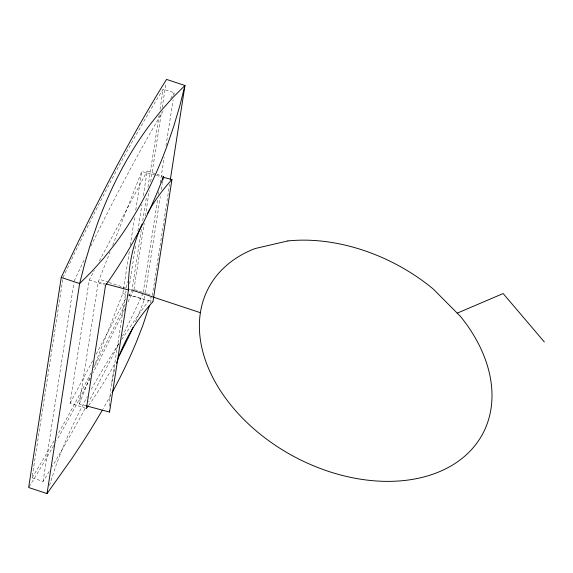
<?xml version="1.0" encoding="UTF-8"?>
<svg xmlns="http://www.w3.org/2000/svg" width="573" height="573" viewBox="0 0 573 573"><rect width="100%" height="100%" fill="white"/><g stroke="black" fill="none" stroke-linecap="round" stroke-linejoin="round"><path stroke-width="0.43" stroke-dasharray="2.87 2.15" d="M49.171 471.507L43.061 481.435L32.024 477.782L63.145 277.275L69.942 262.921A897.526 151.616 -71.7 0 1 157.066 99.057L163.183 89.13L174.221 92.783L173.805 95.433M43.061 481.435L73.903 282.697M85.585 408.305L70.114 403.184L89.245 279.961L94.28 270.485M86.237 405.827L79.339 403.979L98.291 281.873L110.052 251.998M93.714 367.465L122.787 293.598L123.331 290.088M123.467 289.207L129.469 250.559M130.286 245.287L134.784 216.293M135.744 210.148L141.739 171.492L155.541 175.188M111.807 382.463L125.988 291.105M126.533 287.589L127.485 281.436M129.67 283.699L135.686 244.972M137.871 230.883L141.968 204.482M143.336 195.68L147.161 171.033L156.114 173.991M141.381 229.572L132.062 289.637L128.28 297.616M142.756 220.741L146.595 196.009M147.963 187.178L159.208 114.75M160.032 109.45L163.183 89.13M133.953 289.458L144.224 223.269M145.32 216.207L149.295 190.616M150.663 181.784L161.486 112.064M162.173 107.652L166.005 82.942M143.236 292.409L157.768 198.781M158.449 194.362L158.864 191.711M160.232 182.88L164.207 157.26M165.991 145.778L173.118 99.852M135.5 321.782A905.39 627.399 8.8 0 0 142.505 304.65L144.317 299.643L144.862 296.126M145.413 292.602L160.304 196.661M161.393 189.62L162.216 184.341M162.352 183.46L162.761 180.817M152.346 295.539L169.608 184.341M150.19 302.873L151.63 297.989M49.457 485.438L56.555 463.865L62.55 448.444A644.353 237.286 -39.1 0 1 87.418 396.366M112.666 245.359L141.739 171.492M79.339 403.979L90.119 376.59M74.182 280.928L80.979 266.567A897.526 151.616 -71.7 0 1 85.133 257.922M143.1 293.29L136.295 307.651A897.526 151.616 -71.7 0 1 122.55 335.964M99.315 261.016L147.161 171.033M70.114 403.184L93.198 359.772M96.135 354.25L125.938 298.204M170.725 98.456L174.221 92.783M32.024 477.782L38.133 467.862A897.526 151.616 -71.7 0 0 54.829 439.52M118.776 343.915L115.402 349.043A644.353 237.286 -39.1 0 0 90.326 391.044M121.662 339.517L139.275 313.617L151.824 296.262M88.722 405.34L89.653 404.051A905.39 627.399 8.8 0 0 115.223 362.931M156.408 175.417L161.579 176.806M98.291 281.873L105.188 283.721M122.787 293.598L152.977 301.677M156.93 174.264L163.441 176.42M134.791 289.737L146.495 293.605M147.333 293.885L150.67 294.988M101.278 279.911L108.053 282.152M108.899 282.432L130.923 289.716M89.245 279.961L104.709 285.075M128.846 294.529L144.317 299.643M109.515 406.257A308.747 213.951 8.8 0 1 115.374 367.2M133.573 290.275A905.39 152.941 -71.7 0 1 127.45 303.224M124.785 308.826A905.39 152.941 -71.7 0 1 93.098 372.794M90.262 378.302A905.39 152.941 -71.7 0 1 56.727 440.279M53.733 445.529A905.39 152.941 -71.7 0 1 29.101 486.778M125.258 303.998A897.526 151.616 -71.7 0 1 93.857 367.415M91.043 372.873A897.526 151.616 -71.7 0 1 57.372 435.065M119.041 343.062A897.526 151.616 -71.7 0 1 88.772 401.78M85.048 408.699A897.526 151.616 -71.7 0 1 52.215 466.465M90.806 246.232A897.526 151.616 -71.7 0 1 163.319 110.668M110.84 394.998A639.575 235.524 -39.1 0 1 103.197 408.635"/><path stroke-width="0.86" d="M170.288 179.929L184.95 85.499L166.557 79.411A905.39 152.941 -71.7 0 0 61.254 277.461L28.65 487.501L47.043 493.589L72.492 457.648L84.066 440.057A639.575 235.524 -39.1 0 0 102.345 410.11M86.237 405.827L109.529 412.059L128.481 289.952A308.747 213.951 8.8 0 1 142.161 224.029M162.897 179.936L163.441 176.42L161.636 181.419A905.39 627.399 8.8 0 1 108.784 280.82L105.525 285.347L86.401 408.57L88.263 405.985M163.305 177.265L171.929 179.571L152.977 301.677A308.747 213.951 8.8 0 0 116.584 363.239M149.474 305.316L142.892 325.249L136.918 340.656A639.575 235.524 -39.1 0 1 112.079 392.727M47.523 491.956L47.043 493.589L79.647 283.542L84.919 262.885L90.849 242.938L97.431 223.706A644.353 391.796 69.2 0 1 150.284 124.298L161.249 110.532L172.81 97.589L184.95 85.499L179.7 106.184L173.791 126.16L167.223 145.413A639.575 388.888 69.2 0 1 114.371 244.821L103.391 258.566L91.809 271.48L79.647 283.542L61.254 277.461M457.225 313.152L503.151 293.541L544.35 341.974M106.055 283.95L128.481 289.952M131.776 289.995L200.392 312.693M147.476 213.464A308.747 213.951 8.8 0 1 171.929 179.571M109.529 412.059A308.747 213.951 8.8 0 1 109.5 410.397M133.008 327.448A905.39 627.399 8.8 0 1 119.306 355.418M287.911 240.925L255.085 248.546A155.276 108.834 28 0 0 230.804 404.996A155.276 108.834 28 0 0 436.289 472.969A155.276 108.834 28 0 0 460.57 316.518L433.209 288.985A155.276 108.834 28 0 0 287.911 240.925"/></g></svg>
